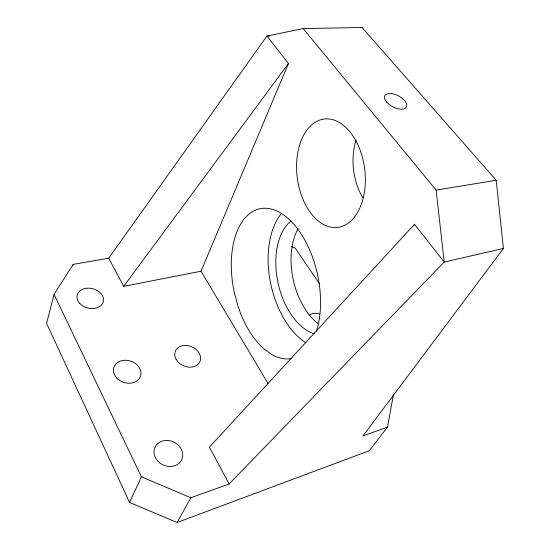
<?xml version="1.0" encoding="UTF-8"?>
<svg xmlns="http://www.w3.org/2000/svg" width="550" height="550" viewBox="0 0 550 550"><rect width="100%" height="100%" fill="white"/><g stroke="black" fill="none" stroke-linecap="round" stroke-linejoin="round"><path stroke-width="0.82" d="M387.516 427.096L362.952 435.923L503.415 248.456L496.203 180.276L362.092 27.5L303.16 28.566L266.915 36.059L108.701 258.191L73.198 264.364L54.072 294.415L46.585 323.359L129.573 502.439L177.127 522.5L369.194 450.752L387.516 427.096L393.422 394.714M72.751 266.014L73.198 264.364M268.304 383.9L201.032 271.232L288.447 63.511L266.915 36.059L269.486 35.998M129.573 502.439L141.398 476.809L54.072 294.415M177.127 522.5L190.829 497.75L229.103 484L444.207 262.048L503.415 248.456M413.627 225.699L414.549 224.249L444.207 262.048L436.129 190.121L303.16 28.566M108.701 258.191L123.709 286.33L288.447 63.511M414.549 224.249L209.447 447.136L229.103 484M123.709 286.33L201.032 271.232M360.415 27.823L362.092 27.5M436.129 190.121L496.203 180.276M141.398 476.809L190.829 497.75M291.431 246.482L295.309 248.194L319.433 283.697M309.189 315.439A12.128 8.442 30.9 0 1 319.619 314.057M314.469 333.829A60.17 35.612 77.7 0 1 277.887 282.171A60.17 35.612 77.7 0 1 291.019 221.086M317.989 323.593A59.414 36.052 77.7 0 1 298.1 228.635M305.821 342.705A74.264 43.993 77.7 0 1 270.167 280.947A74.264 43.993 77.7 0 1 281.751 213.173M291.871 358.449A76.539 42.563 77.8 0 1 272.312 354.819L263.972 348.899A76.539 42.563 77.8 0 1 238.067 306.343L234.403 292.896A76.539 42.563 77.8 0 1 277.207 211.166A76.539 42.563 77.8 0 1 316.47 331.121M362.821 197.704A52.044 35.207 83.5 0 1 356.063 140.209M386.774 102.149A12.176 6.146 27.7 0 0 405.934 107.69A12.176 6.146 27.7 0 0 394.261 94.167A12.176 6.146 27.7 0 0 386.774 102.149M116.545 377.836A14.039 11.213 17.8 0 0 140.119 377.163A14.039 11.213 17.8 0 0 124.933 360.257A14.039 11.213 17.8 0 0 116.545 377.836M176.158 359.377A13.372 10.34 23.4 0 0 198.543 363.804A13.372 10.34 23.4 0 0 188.32 345.737A13.372 10.34 23.4 0 0 176.158 359.377M299.544 145.269A54.601 34.004 82.9 0 0 334.558 227.549A54.601 34.004 82.9 0 0 358.834 146.836A54.601 34.004 82.9 0 0 299.544 145.269M155.478 457.779A14.74 12.602 25.3 0 0 180.324 461.938A14.74 12.602 25.3 0 0 169.29 440.667A14.74 12.602 25.3 0 0 155.478 457.779M79.75 303.421A13.461 9.989 14.5 0 0 102.527 303.593A13.461 9.989 14.5 0 0 88.433 288.145A13.461 9.989 14.5 0 0 79.75 303.421"/></g></svg>
